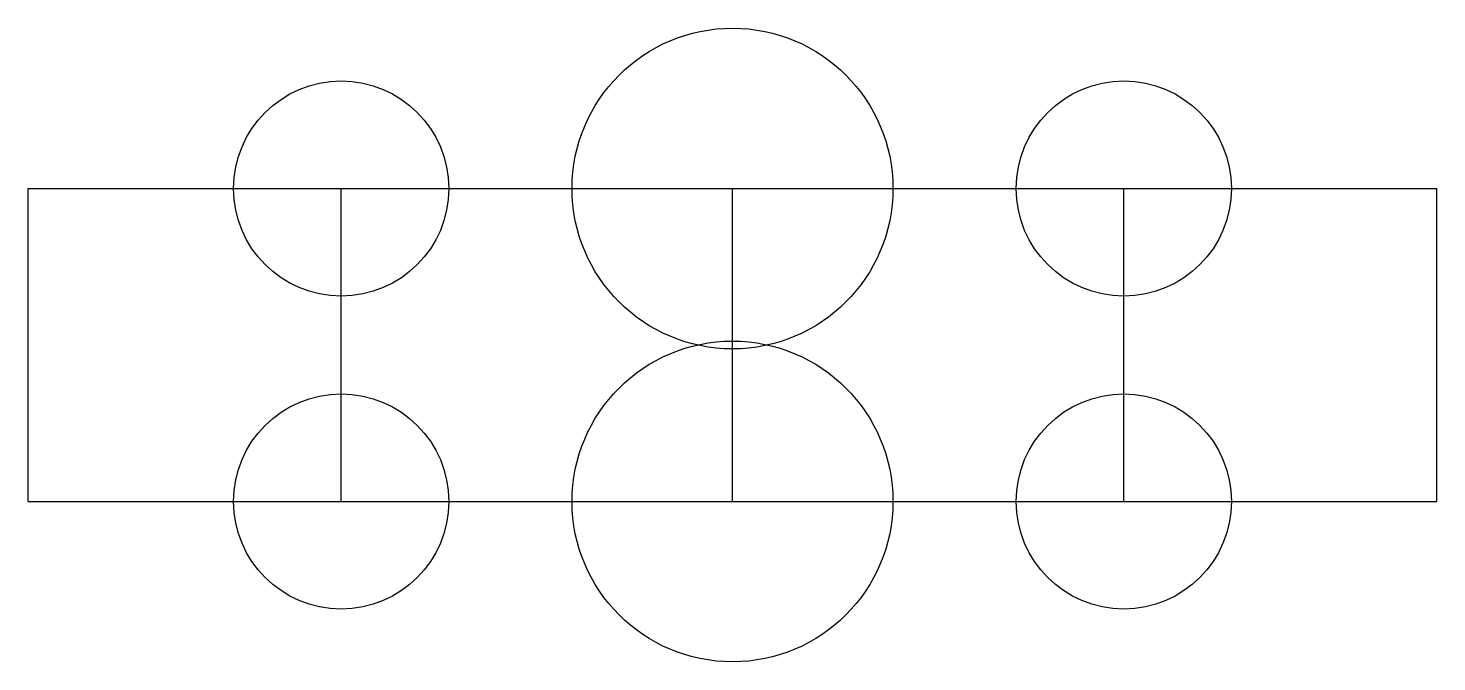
# Model space of a CAD drawing. Header units: millimetres. Extents: x 0 to 36, y -4.1 to 12.1.
import ezdxf

# ---------------------------------------------------------------- set-up
doc = ezdxf.new("R2010")
doc.units = ezdxf.units.MM
doc.layers.add('Part', color=7, linetype='CONTINUOUS')

msp = doc.modelspace()

# ---------------------------------------------------------------- linework, layer by layer
at = {"layer": 'Part'}
for p, q in [((0, 0, 80), (0, 8, 80)), ((0, 8), (0, 8, 80)), ((0, 0), (0, 8)), ((0, 0, 80), (0, 8, 80)), ((0, 8, 80), (36, 8, 80)), ((0, 8), (36, 8)), ((0, 8), (0, 8, 80)), ((0, 8, 80), (36, 8, 80)), ((0, 0), (0, 8)), ((0, 8), (36, 8)), ((8, 0, 12.75), (8, 8, 12.75)), ((8, 0, 12.75), (8, 8, 12.75)), ((18, 0, 49.1), (18, 8, 49.1)), ((18, 0, 49.1), (18, 8, 49.1)), ((28, 0, 12.75), (28, 8, 12.75)), ((28, 0, 12.75), (28, 8, 12.75)), ((36, 0, 80), (36, 8, 80)), ((36, 8), (36, 8, 80)), ((36, 0), (36, 8)), ((36, 0, 80), (36, 8, 80)), ((36, 8), (36, 8, 80)), ((36, 0), (36, 8)), ((0, 0), (0, 0, 80)), ((0, 0), (36, 0)), ((0, 0), (0, 0, 80)), ((0, 0, 80), (36, 0, 80)), ((0, 0, 80), (36, 0, 80)), ((0, 0), (36, 0)), ((36, 0), (36, 0, 80)), ((36, 0), (36, 0, 80))]:
    msp.add_line(p, q, dxfattribs=at)
for centre, radius in [((18, 8, 45), 4.1), ((18, 8, 45), 4.1), ((8, 8, 10), 2.75), ((8, 8, 10), 2.75), ((28, 8, 10), 2.75), ((28, 8, 10), 2.75), ((18, 0, 45), 4.1), ((18, 0, 45), 4.1), ((8, 0, 10), 2.75), ((8, 0, 10), 2.75), ((28, 0, 10), 2.75), ((28, 0, 10), 2.75)]:
    msp.add_circle(centre, radius, dxfattribs=at)

doc.saveas('drawing.dxf')
